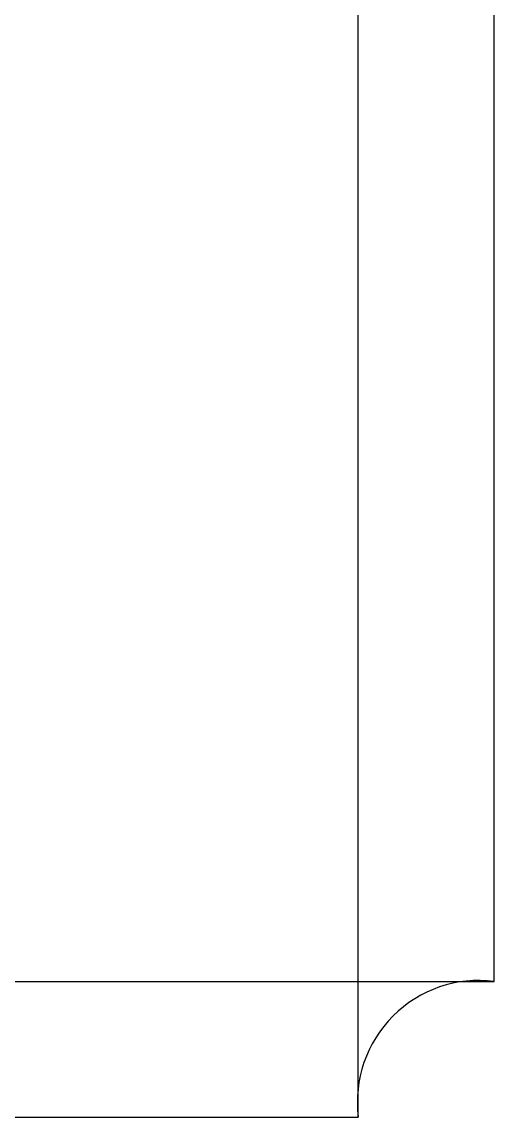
# Model space of a CAD drawing. Header units: inches. Extents: x 50.27 to 53.33, y 56.39 to 58.73.
# Drawn here: x 52.1746 to 52.305, y 56.9891 to 57.2917 of the extents above; entities that cross this region are included whole.
import ezdxf

# ---------------------------------------------------------------- set-up
doc = ezdxf.new("R2010")
doc.units = ezdxf.units.IN
doc.header["$MEASUREMENT"] = 0

msp = doc.modelspace()

# ---------------------------------------------------------------- linework, layer by layer
for p, q in [((52.26753835489839, 56.98907714155737), (52.26753835489839, 57.58907714153409)), ((52.3050383548169, 57.02657714153409), (52.30503835487511, 57.55157714155737)), ((51.70503835489839, 57.02657714153409), (52.30503835487511, 57.02657714153409)), ((51.74253835487511, 56.98907714161558), (52.26753835489839, 56.98907714149917))]:
    msp.add_line(p, q)
msp.add_arc((52.30086352407565, 56.99325197241504), 0.0335856533212851, 82.85943598483908, 187.1405641013487)

doc.saveas('drawing.dxf')
